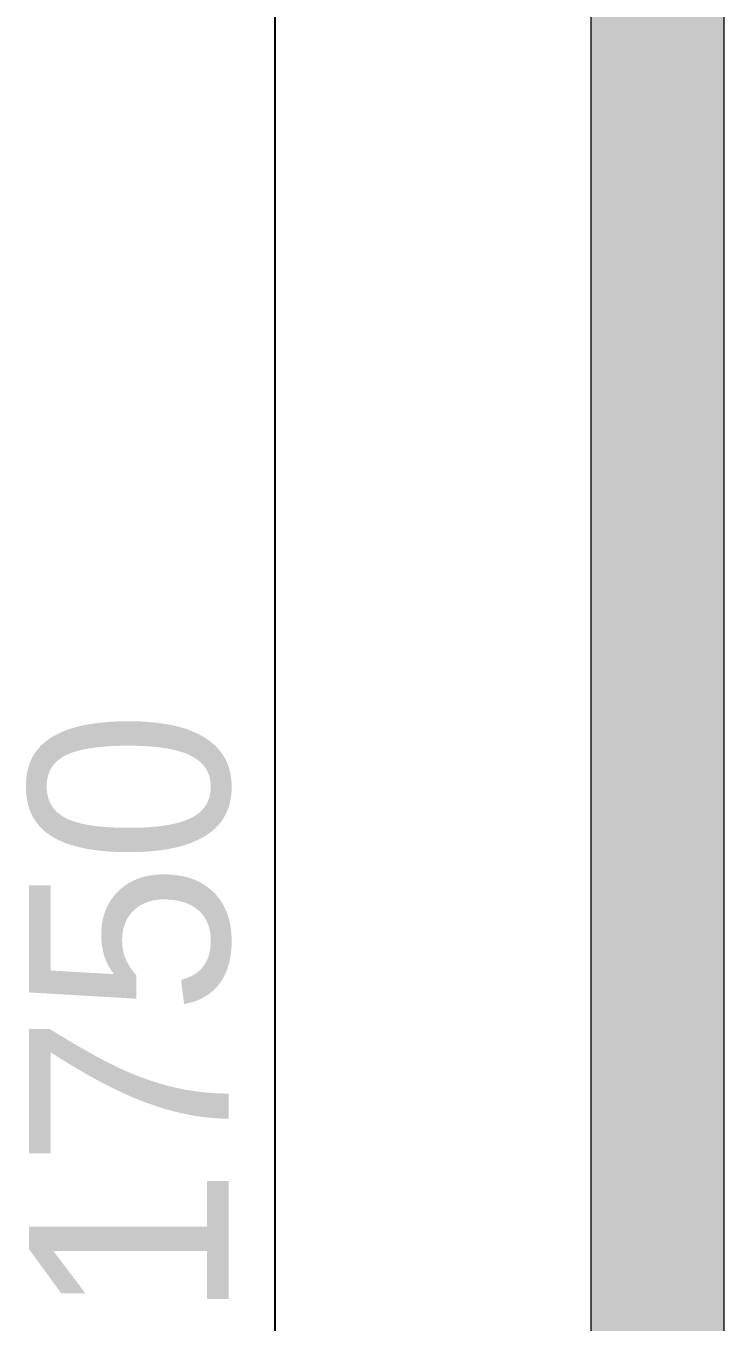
# Model space of a CAD drawing. Header units: millimetres. Extents: x 0 to 59350, y 0 to 29700.
# Drawn here: x 18168.5 to 18430.4, y 15860.7 to 16346.6 of the extents above; entities that cross this region are included whole.
import ezdxf

# ---------------------------------------------------------------- set-up
doc = ezdxf.new("R2010")
doc.units = ezdxf.units.MM
doc.linetypes.add('PUNKT2_S9', pattern=[1, 0, -1])
doc.layers.add('Standard', color=7, linetype='Continuous', lineweight=25)
doc.styles.add('ARIAL', font='arial.ttf')

msp = doc.modelspace()

# ---------------------------------------------------------------- hatches: boundary and pattern name
at = {"layer": 'Standard', "linetype": 'PUNKT2_S9', "lineweight": 18}
h = msp.add_hatch(color=59, dxfattribs=at)
h.paths.add_polyline_path([(18430.41, 15643.12), (18430.41, 16413.12), (18380.41, 16413.12), (18380.41, 15643.12)])
h.paths.add_polyline_path([(18430.41, 17168.12), (18430.41, 17953.12), (18380.41, 17953.12), (18380.41, 17168.12)])
h.paths.add_polyline_path([(18380.41, 18988.12), (18380.41, 18493.12), (18430.41, 18493.12), (18430.41, 18988.12)])
h.paths.add_polyline_path([(18380.41, 16898.12), (18380.41, 16683.12), (18430.41, 16683.12), (18430.41, 16898.12)])

# ---------------------------------------------------------------- linework, layer by layer
at = {"layer": 'Standard', "color": 7, "linetype": 'Continuous', "lineweight": -3}
msp.add_line((18261.95, 15538.12), (18261.95, 16413.12), dxfattribs=at)
at = {"layer": 'Standard', "color": 36, "linetype": 'Continuous', "lineweight": 18}
for p, q in [((18380.41, 16413.12), (18380.41, 15643.12)), ((18430.41, 15643.12), (18430.41, 16413.12))]:
    msp.add_line(p, q, dxfattribs=at)

# ---------------------------------------------------------------- texts
at = {"layer": 'Standard', "color": 7, "linetype": 'Continuous', "lineweight": 18, "insert": (18245.67, 15861.58), "char_height": 75, "width": 271.7647, "attachment_point": 7, "rotation": 90, "style": 'ARIAL'}
msp.add_mtext('\\W0.98;1750', dxfattribs=at)

doc.saveas('drawing.dxf')
